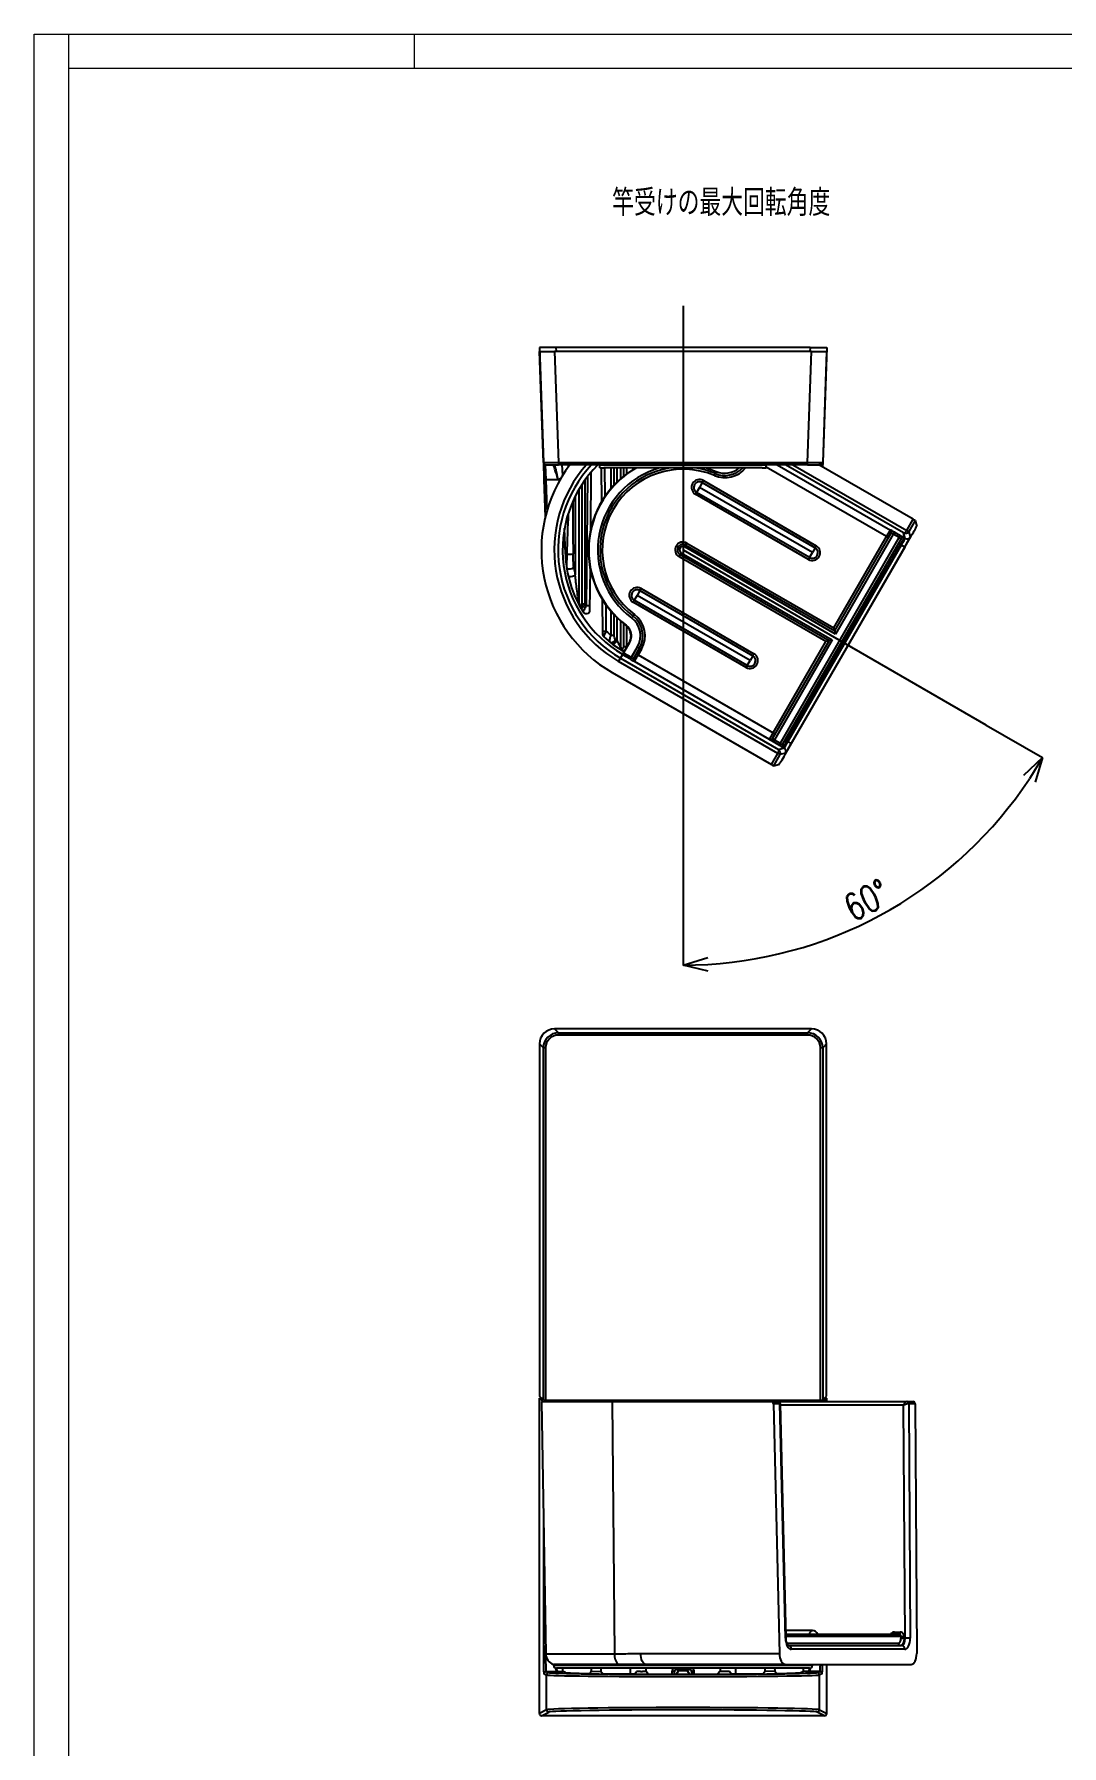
# Model space of a CAD drawing. Header units: millimetres. Extents: x -1 to 4006, y -1 to 3162.
# Drawn here: x 428.6 to 564.6, y 2934.9 to 3161.4 of the extents above; entities that cross this region are included whole.
import ezdxf

# ---------------------------------------------------------------- set-up
doc = ezdxf.new("R2010")
doc.units = ezdxf.units.MM
doc.header["$PDSIZE"] = -1
doc.layers.add('レイヤー_1', color=179, linetype='Continuous')
doc.styles.add('SLDTEXTSTYLE1', font='TXT', dxfattribs={"width": 0.75, "bigfont": 'bigfont'})
doc.dimstyles.new('SLDDIMSTYLE3', dxfattribs={"dimtxt": 3.5, "dimasz": 3.302, "dimexe": 0, "dimexo": 0.0625, "dimgap": 0.875, "dimtad": 1, "dimdec": 4, "dimzin": 12, "dimdsep": 46, "dimtxsty": 'SLDTEXTSTYLE1', "dimblk1": 'OPEN30', "dimblk2": 'OPEN30', "dimsah": 1, "dimcen": 0.09, "dimazin": 3, "dimtfac": 1, "dimtofl": 0, "dimtmove": 0, "dimatfit": 3, "dimldrblk": 'OPEN30', "dimfxl": 1, "dimfrac": 2, "dimtolj": 1, "dimtzin": 12, "dimarcsym": 0})

# ---------------------------------------------------------------- blocks, each defined once
blk = doc.blocks.new('_Open30')
at = {"color": 0, "linetype": 'ByBlock', "lineweight": -2}
for p, q in [((-1, 0.267949), (0, 0)), ((0, 0), (-1, -0.267949)), ((0, 0), (-1, 0))]:
    blk.add_line(p, q, dxfattribs=at)
blk = doc.blocks.new('*D85')
at = {"layer": 'Defpoints', "color": 0}
for p in [(514.51, 3125.48), (514.51, 3093.19), (554.6, 3070.05), (514.51, 3054.44), (549.83, 3051.09)]:
    blk.add_point(p, dxfattribs=at)
at = {"layer": 'レイヤー_1', "color": 0, "lineweight": -2}
for p, q in [((554.65, 3070.01), (562.1, 3065.71)), ((514.51, 3054.38), (514.51, 3038.24))]:
    blk.add_line(p, q, dxfattribs=at)
blk.add_arc((514.51, 3093.19), 54.95, 273.4435, 326.5565, dxfattribs=at)
at = {"layer": 'レイヤー_1', "color": 0, "lineweight": -2, "xscale": 3.302, "yscale": 3.302, "zscale": 3.302}
for p, rotation in [((562.1, 3065.71), 58.27823123872483), ((514.51, 3038.24), 181.7217687612034)]:
    blk.add_blockref('_Open30', p, dxfattribs=dict(at, rotation=rotation))
at = {"layer": 'レイヤー_1', "color": 0, "insert": (535.41, 3047.04), "char_height": 3.5, "attachment_point": 1, "rotation": 27.582, "style": 'SLDTEXTSTYLE1'}
blk.add_mtext('\\A1;60°', dxfattribs=at)

msp = doc.modelspace()

# ---------------------------------------------------------------- linework, layer by layer
at = {"color": 7, "linetype": 'Continuous', "lineweight": 25}
for p, q in [((495.49488, 3119.96658), (496.02605, 3104.75611)), ((497.69488, 3119.96658), (495.49488, 3119.96658)), ((496.02605, 3104.7569), (495.51234, 3119.46737)), ((495.51234, 3119.46737), (497.51113, 3119.46737)), ((497.51113, 3119.46737), (498.02483, 3104.7569)), ((531.51356, 3119.46737), (497.51113, 3119.46737)), ((497.69488, 3119.96658), (497.71232, 3119.46737)), ((531.32981, 3119.96658), (497.69488, 3119.96658)), ((530.99986, 3104.7569), (531.51356, 3119.46737)), ((531.32981, 3119.96658), (531.31237, 3119.46737)), ((531.32981, 3119.96658), (533.52981, 3119.96658)), ((531.51356, 3119.46737), (533.51234, 3119.46737)), ((533.52981, 3119.96658), (532.99864, 3104.75611)), ((533.51234, 3119.46737), (532.99864, 3104.7569)), ((496.02605, 3104.75611), (496.10531, 3102.48622)), ((496.32586, 3104.46737), (498.02483, 3104.46737)), ((496.32586, 3104.46658), (497.37723, 3104.46658)), ((496.40513, 3102.49276), (496.32586, 3104.46658)), ((498.02483, 3104.7569), (530.99986, 3104.7569)), ((498.02483, 3104.7569), (498.02483, 3104.46737)), ((530.99986, 3104.46737), (498.02483, 3104.46737)), ((498.58599, 3103.08304), (498.53765, 3104.46737)), ((503.49266, 3104.46737), (503.49236, 3104.45012)), ((503.49236, 3104.45012), (525.53233, 3104.45012)), ((503.49236, 3104.0427), (503.49236, 3104.45012)), ((503.66216, 3104.03715), (503.70156, 3099.52223)), ((524.98224, 3104.03502), (504.04245, 3104.03502)), ((518.79436, 3103.30525), (518.9113, 3103.58152)), ((525.53233, 3104.45012), (525.53203, 3104.46737)), ((525.53233, 3104.0427), (525.53233, 3104.45012)), ((530.99986, 3104.46737), (530.99986, 3104.7569)), ((530.99986, 3104.46737), (532.69883, 3104.46737)), ((544.97312, 3097.25199), (532.47571, 3104.46737)), ((532.69883, 3104.46658), (532.47709, 3104.46658)), ((532.99864, 3104.75611), (532.97843, 3104.17713)), ((496.10531, 3102.48622), (496.27758, 3097.55318)), ((496.40513, 3102.49276), (497.99421, 3102.49276)), ((502.292, 3095.95558), (502.35788, 3103.50459)), ((516.68879, 3101.4576), (516.31379, 3100.80808)), ((517.06379, 3102.10712), (516.68879, 3101.4576)), ((531.62773, 3092.8326), (516.68879, 3101.4576)), ((517.21379, 3102.36693), (517.06379, 3102.10712)), ((517.06379, 3102.10712), (532.00273, 3093.48212)), ((517.21379, 3102.36693), (532.15273, 3093.74193)), ((518.67743, 3103.02898), (518.79436, 3103.30525)), ((516.16379, 3100.54828), (516.31379, 3100.80808)), ((531.10273, 3091.92328), (516.16379, 3100.54828)), ((531.25273, 3092.18308), (516.31379, 3100.80808)), ((544.12051, 3095.77523), (544.97312, 3097.25199)), ((545.23031, 3097.09756), (544.38028, 3095.62525)), ((545.23031, 3097.09756), (545.44135, 3096.30996)), ((498.95052, 3092.64446), (498.83115, 3096.06284)), ((527.39487, 3067.60108), (543.11244, 3094.82471)), ((543.36701, 3094.66564), (527.65991, 3067.46015)), ((528.04523, 3066.12753), (544.71375, 3094.99825)), ((534.47961, 3082.87222), (541.45637, 3094.95631)), ((534.58942, 3082.46241), (542.06797, 3095.41564)), ((542.33302, 3095.27471), (534.69923, 3082.0526)), ((541.45637, 3094.95631), (541.95629, 3095.8222)), ((541.71617, 3094.80631), (541.45637, 3094.95631)), ((541.95629, 3095.8222), (541.95814, 3095.82541)), ((542.48299, 3095.53448), (542.33302, 3095.27471)), ((543.11244, 3094.82471), (542.33302, 3095.27471)), ((542.48299, 3095.53448), (543.26242, 3095.08448)), ((543.26242, 3095.08448), (543.11244, 3094.82471)), ((543.77494, 3094.7722), (543.27502, 3093.90631)), ((543.89557, 3094.70256), (543.69862, 3095.43758)), ((543.77679, 3094.77541), (543.77494, 3094.7722)), ((543.77494, 3094.7722), (543.89557, 3094.70256)), ((544.11877, 3095.77227), (544.37592, 3095.61786)), ((544.12051, 3095.77523), (544.38028, 3095.62525)), ((544.38028, 3095.62525), (544.57848, 3094.88554)), ((513.86283, 3093.56289), (513.60302, 3093.71289)), ((514.12263, 3093.41289), (513.86283, 3093.56289)), ((514.13734, 3092.53837), (513.98734, 3092.27857)), ((533.42961, 3081.05357), (513.98734, 3092.27857)), ((514.28734, 3092.79818), (514.13734, 3092.53837)), ((533.83942, 3081.16337), (514.13734, 3092.53837)), ((514.28734, 3092.79818), (534.24923, 3081.27318)), ((514.73734, 3093.5776), (514.88734, 3093.83741)), ((534.69923, 3082.0526), (514.73734, 3093.5776)), ((514.88734, 3093.83741), (515.03734, 3094.09722)), ((514.88734, 3093.83741), (534.58942, 3082.46241)), ((515.03734, 3094.09722), (534.47961, 3082.87222)), ((543.27502, 3093.90631), (528.27152, 3067.91948)), ((528.41442, 3067.83697), (543.41793, 3093.8238)), ((543.85087, 3093.57384), (528.84737, 3067.58701)), ((531.25273, 3092.18308), (531.62773, 3092.8326)), ((532.00273, 3093.48212), (531.62773, 3092.8326)), ((532.00273, 3093.48212), (532.15273, 3093.74193)), ((543.27502, 3093.90631), (543.01521, 3094.05631)), ((543.41793, 3093.8238), (543.27502, 3093.90631)), ((543.85087, 3093.57384), (543.41793, 3093.8238)), ((502.19857, 3085.24929), (502.24556, 3090.6339)), ((531.25273, 3092.18308), (531.10273, 3091.92328)), ((508.81379, 3087.8177), (508.43879, 3087.16818)), ((508.96379, 3088.07751), (508.81379, 3087.8177)), ((508.81379, 3087.8177), (523.75273, 3079.1927)), ((508.96379, 3088.07751), (523.90273, 3079.45251)), ((503.81376, 3086.66584), (503.85404, 3082.05012)), ((507.91379, 3086.25886), (508.06379, 3086.51866)), ((522.85273, 3077.63386), (507.91379, 3086.25886)), ((508.43879, 3087.16818), (508.06379, 3086.51866)), ((523.00273, 3077.89366), (508.06379, 3086.51866)), ((523.37773, 3078.54318), (508.43879, 3087.16818)), ((506.93423, 3083.20946), (506.98751, 3083.22385)), ((507.89146, 3084.42088), (507.71067, 3084.18148)), ((508.07225, 3084.66028), (507.89146, 3084.42088)), ((507.3913, 3080.94115), (506.5033, 3079.4031)), ((507.44835, 3080.95269), (506.65356, 3079.57607)), ((526.36087, 3068.21015), (533.83942, 3081.16337)), ((526.45286, 3068.96948), (533.42961, 3081.05357)), ((534.24923, 3081.27318), (526.62068, 3068.06015)), ((533.83942, 3081.16337), (533.42961, 3081.05357)), ((534.24923, 3081.27318), (533.83942, 3081.16337)), ((534.58942, 3082.46241), (534.47961, 3082.87222)), ((534.58942, 3082.46241), (534.69923, 3082.0526)), ((505.99167, 3078.42965), (506.24163, 3078.8626)), ((506.24163, 3078.8626), (506.50358, 3079.31631)), ((506.24163, 3078.8626), (527.1572, 3066.78699)), ((506.5033, 3079.4031), (506.51924, 3079.34344)), ((506.50358, 3079.31631), (506.65356, 3079.57607)), ((507.54281, 3078.71631), (506.50358, 3079.31631)), ((506.65356, 3079.57607), (507.69279, 3078.97607)), ((507.54281, 3078.71631), (507.69279, 3078.97607)), ((507.69279, 3078.97607), (508.48756, 3080.35266)), ((508.74737, 3080.20266), (507.95783, 3078.83514)), ((508.56944, 3079.29448), (508.30963, 3079.44448)), ((509.00718, 3080.05266), (508.56944, 3079.29448)), ((508.56944, 3079.29448), (526.45286, 3068.96948)), ((509.00718, 3080.05266), (508.74737, 3080.20266)), ((523.75273, 3079.1927), (523.37773, 3078.54318)), ((523.75273, 3079.1927), (523.90273, 3079.45251)), ((505.13734, 3076.94992), (526.22312, 3064.77604)), ((527.07742, 3066.25579), (505.99167, 3078.42965)), ((508.06951, 3078.42858), (508.06766, 3078.42537)), ((525.95294, 3068.10358), (508.06951, 3078.42858)), ((523.00273, 3077.89366), (522.85273, 3077.63386)), ((523.00273, 3077.89366), (523.37773, 3078.54318)), ((525.94585, 3068.09131), (525.95294, 3068.10358)), ((527.24489, 3067.34131), (525.94585, 3068.09131)), ((525.95294, 3068.10358), (526.45286, 3068.96948)), ((526.61537, 3068.05112), (526.35822, 3068.20563)), ((526.62068, 3068.06015), (526.36087, 3068.21015)), ((526.71267, 3068.81948), (526.45286, 3068.96948)), ((526.61537, 3068.05112), (527.39487, 3067.60108)), ((527.24489, 3067.34131), (527.39487, 3067.60108)), ((528.27152, 3067.91948), (527.77159, 3067.05358)), ((528.27152, 3067.91948), (528.01171, 3068.06948)), ((528.27152, 3067.91948), (528.41442, 3067.83697)), ((528.84737, 3067.58701), (528.41442, 3067.83697)), ((526.22312, 3064.77604), (527.07573, 3066.2528)), ((527.3355, 3066.10283), (526.48546, 3064.63052)), ((527.3355, 3066.10283), (527.07573, 3066.2528)), ((527.33972, 3066.11029), (527.07742, 3066.25579)), ((527.1572, 3066.78699), (527.89222, 3066.98394)), ((528.0752, 3066.30103), (527.3355, 3066.10283)), ((527.77159, 3067.05358), (527.76974, 3067.05038)), ((527.89222, 3066.98394), (527.77159, 3067.05358)), ((526.48546, 3064.63052), (527.27306, 3064.84155)), ((497.51113, 3029.7953), (498.02483, 3029.2816)), ((531.51356, 3029.7953), (497.51113, 3029.7953)), ((498.02483, 3029.2816), (498.02483, 3028.98178)), ((498.02483, 3029.2816), (530.99986, 3029.2816)), ((530.99986, 3028.98178), (498.02483, 3028.98178)), ((530.99986, 3029.2816), (531.51356, 3029.7953)), ((530.99986, 3028.98178), (530.99986, 3029.2816)), ((496.02605, 3027.28282), (495.51234, 3027.79652)), ((495.51234, 3027.79652), (495.51234, 2981.1953)), ((496.02605, 2980.6816), (496.02605, 3027.28282)), ((496.32586, 3027.28282), (496.02605, 3027.28282)), ((496.32586, 3027.28282), (496.32586, 2980.67149)), ((532.69883, 2980.67149), (532.69883, 3027.28282)), ((532.99864, 3027.28282), (532.69883, 3027.28282)), ((533.51234, 3027.79652), (532.99864, 3027.28282)), ((532.99864, 3027.28282), (532.99864, 2980.6816)), ((533.51234, 2981.1953), (533.51234, 3027.79652)), ((496.02605, 2980.6816), (495.51234, 2981.1953)), ((532.99864, 2980.6816), (533.51234, 2981.1953)), ((495.49488, 2939.18645), (495.49488, 2980.91277)), ((495.49488, 2980.91277), (495.93617, 2980.47149)), ((495.79487, 2980.91277), (495.49488, 2980.91277)), ((495.76234, 2980.47149), (496.34541, 2947.06798)), ((495.76234, 2980.47149), (505.13734, 2980.47149)), ((496.32586, 2980.67149), (532.69883, 2980.67149)), ((498.02663, 2980.58103), (497.93617, 2980.67149)), ((498.02663, 2980.58103), (498.02663, 2980.67149)), ((498.02663, 2980.58103), (502.31234, 2980.58103)), ((502.35583, 2980.49402), (501.23888, 2980.47149)), ((502.31234, 2980.58103), (502.31234, 2980.67149)), ((502.35583, 2980.49402), (502.31234, 2980.58103)), ((502.3558, 2980.59531), (502.35583, 2980.49402)), ((502.36122, 2980.59531), (502.3558, 2980.59531)), ((502.36122, 2980.59531), (502.36122, 2980.67149)), ((506.22856, 2980.59531), (502.36122, 2980.59531)), ((505.13734, 2980.47149), (505.42887, 2947.06798)), ((505.13734, 2980.47149), (526.22312, 2980.47149)), ((506.22856, 2980.67149), (506.22856, 2980.59531)), ((506.22856, 2980.59531), (506.27346, 2980.59531)), ((506.50041, 2980.59531), (506.27346, 2980.59531)), ((506.31234, 2980.67149), (506.31234, 2980.59531)), ((506.50147, 2980.52741), (506.50765, 2980.52617)), ((507.05756, 2980.57971), (521.96713, 2980.57971)), ((522.51704, 2980.52617), (522.52322, 2980.52741)), ((522.52322, 2980.52741), (522.52741, 2980.47149)), ((522.52435, 2980.59531), (522.75123, 2980.59531)), ((522.71234, 2980.67149), (522.71234, 2980.59531)), ((522.79613, 2980.59531), (522.75123, 2980.59531)), ((522.79613, 2980.67149), (522.79613, 2980.59531)), ((522.79613, 2980.59531), (526.66347, 2980.59531)), ((526.22312, 2980.47149), (527.07573, 2980.47149)), ((526.48546, 2980.17672), (527.27306, 2947.14531)), ((527.3355, 2980.17672), (526.48546, 2980.17672)), ((526.66347, 2980.59531), (526.66347, 2980.67149)), ((526.66347, 2980.59531), (526.66889, 2980.59531)), ((526.66889, 2980.59531), (526.66886, 2980.49402)), ((526.66886, 2980.49402), (526.71234, 2980.58103)), ((526.66886, 2980.49402), (527.78581, 2980.47149)), ((526.71234, 2980.58103), (526.71234, 2980.67149)), ((530.99806, 2980.58103), (526.71234, 2980.58103)), ((527.07573, 2980.47149), (527.07742, 2980.47149)), ((527.07742, 2980.47149), (544.11877, 2980.47149)), ((528.0752, 2949.15404), (527.3355, 2980.17672)), ((528.14212, 2949.15723), (527.40304, 2980.15354)), ((530.99806, 2980.58103), (531.08852, 2980.67149)), ((530.99806, 2980.58103), (530.99806, 2980.67149)), ((533.52981, 2980.91277), (533.08852, 2980.47149)), ((533.22982, 2980.91277), (533.52981, 2980.91277)), ((533.52981, 2980.47149), (533.52981, 2980.91277)), ((543.89557, 2949.15404), (543.69862, 2979.98022)), ((544.12051, 2980.47149), (544.97312, 2980.47149)), ((544.38028, 2980.17672), (544.57848, 2949.15404)), ((545.23031, 2980.17672), (544.38028, 2980.17672)), ((545.23031, 2980.17672), (545.44135, 2947.14531)), ((531.62773, 2950.17149), (528.11793, 2950.17149)), ((528.12986, 2949.67126), (543.11244, 2949.67126)), ((542.48299, 2949.96602), (543.26242, 2949.96602)), ((528.41442, 2948.17149), (543.41793, 2948.17149)), ((543.85087, 2947.68022), (528.84737, 2947.68022)), ((543.36516, 2949.15927), (543.36701, 2949.37126)), ((543.77679, 2949.36602), (543.77494, 2949.15404)), ((543.77494, 2949.15404), (543.89557, 2949.15404)), ((496.32586, 2946.72521), (496.02605, 2946.72521)), ((497.36978, 2945.67149), (497.36978, 2945.57149)), ((505.94106, 2945.67149), (497.36978, 2945.67149)), ((529.01183, 2945.17149), (497.76978, 2945.17149)), ((509.64522, 2945.67149), (505.94106, 2945.67149)), ((507.51234, 2945.17149), (507.51234, 2944.42162)), ((508.89533, 2947.14531), (527.27306, 2947.14531)), ((528.04523, 2945.67149), (509.64522, 2945.67149)), ((513.65677, 2945.01922), (513.66216, 2945.01167)), ((513.6623, 2945.01167), (513.66216, 2945.01167)), ((515.36239, 2945.01167), (513.6623, 2945.01167)), ((515.36253, 2945.01167), (515.36239, 2945.01167)), ((515.36253, 2945.01167), (515.36792, 2945.01922)), ((521.51234, 2944.42162), (521.51234, 2945.17149)), ((528.04523, 2945.67149), (544.71375, 2945.67149)), ((531.25491, 2945.17149), (529.01183, 2945.17149)), ((531.65491, 2945.57149), (531.65491, 2945.67149)), ((533.52981, 2939.18645), (533.52981, 2945.67149)), ((496.10531, 2944.4254), (496.45204, 2944.29543)), ((496.75186, 2944.5954), (496.40513, 2944.72538)), ((496.40513, 2944.72538), (497.99421, 2944.72538)), ((496.45204, 2939.66488), (496.45204, 2944.29543)), ((497.99421, 2944.72538), (498.5945, 2944.72992)), ((498.95052, 2944.59646), (498.5945, 2944.72992)), ((502.19857, 2944.49965), (502.37111, 2944.75847)), ((502.37111, 2944.75847), (503.64715, 2944.76811)), ((503.64715, 2944.76811), (503.85404, 2944.45777)), ((508.15071, 2944.42785), (508.36501, 2944.74931)), ((508.86499, 2944.7558), (509.1597, 2944.7558)), ((509.65968, 2944.74931), (509.88337, 2944.41377)), ((513.36234, 2944.71188), (513.35512, 2944.722)), ((513.36234, 2944.71188), (513.36234, 2944.71174)), ((513.36234, 2944.40126), (513.36234, 2944.71174)), ((513.63683, 2944.40704), (513.911, 2944.81831)), ((515.38786, 2944.40704), (515.11369, 2944.81831)), ((515.66957, 2944.722), (515.66234, 2944.71188)), ((515.66234, 2944.71174), (515.66234, 2944.71188)), ((515.66234, 2944.71174), (515.66234, 2944.40126)), ((519.36501, 2944.74931), (519.14132, 2944.41377)), ((520.1597, 2944.7558), (519.86499, 2944.7558)), ((520.87398, 2944.42785), (520.65968, 2944.74931)), ((525.37754, 2944.76811), (525.17065, 2944.45777)), ((526.65358, 2944.75847), (525.37754, 2944.76811)), ((526.82612, 2944.49965), (526.65358, 2944.75847)), ((530.07417, 2944.59646), (530.43019, 2944.72992)), ((531.03048, 2944.72538), (530.43019, 2944.72992)), ((532.61956, 2944.72538), (531.03048, 2944.72538)), ((532.27283, 2944.5954), (532.61956, 2944.72538)), ((532.91938, 2944.4254), (532.57265, 2944.29543)), ((532.57265, 2939.66488), (532.57265, 2944.29543)), ((496.45204, 2939.66488), (495.49488, 2939.18645)), ((495.79488, 2938.88659), (496.75186, 2939.36493)), ((533.22981, 2938.88659), (495.79488, 2938.88659)), ((533.22981, 2938.88659), (532.27283, 2939.36493)), ((532.57265, 2939.66488), (533.52981, 2939.18645))]:
    msp.add_line(p, q, dxfattribs=at)
at = {"color": 9, "linetype": 'Continuous', "lineweight": 25}
for p, q in [((499.34652, 3104.21333), (499.33765, 3104.46737)), ((499.46954, 3104.46737), (499.46949, 3104.38053)), ((504.19474, 3100.29732), (504.16212, 3104.03502)), ((504.9693, 3104.03502), (504.9678, 3101.30569)), ((505.40879, 3101.79732), (505.41002, 3104.03502)), ((505.74791, 3104.03502), (505.74791, 3102.14231)), ((506.27678, 3102.631), (506.27678, 3104.03502)), ((506.61467, 3104.03502), (506.61528, 3102.91585)), ((507.05581, 3103.2575), (507.05539, 3104.03502)), ((507.86257, 3104.03502), (507.86057, 3103.80631)), ((541.45637, 3094.95631), (525.53233, 3104.15006)), ((526.98242, 3104.46737), (541.95629, 3095.8222)), ((543.69862, 3095.43758), (528.05856, 3104.46737)), ((529.05841, 3104.46737), (544.11877, 3095.77227)), ((532.6938, 3104.34146), (532.69883, 3104.46658)), ((496.54309, 3098.54217), (496.40513, 3102.49276)), ((497.99421, 3102.49276), (498.35494, 3102.70108)), ((500.77678, 3086.08482), (500.77678, 3101.28107)), ((501.11588, 3101.83081), (501.12454, 3086.06741)), ((501.56526, 3086.06305), (501.55624, 3102.47793)), ((501.85247, 3102.87772), (501.70358, 3085.81681)), ((500.24791, 3100.30767), (500.24791, 3089.88159)), ((504.35046, 3082.45349), (504.32039, 3085.89948)), ((504.95889, 3085.08059), (504.95715, 3081.90939)), ((505.39787, 3081.91375), (505.39934, 3084.58847)), ((505.74791, 3084.23348), (505.74791, 3081.24998)), ((506.27678, 3080.2845), (506.27678, 3083.74478)), ((506.62597, 3083.45126), (506.62764, 3080.41981)), ((507.06836, 3080.41545), (507.06689, 3083.0962)), ((507.67057, 3082.03406), (507.6667, 3081.59081)), ((506.50764, 2980.57216), (506.50764, 2980.67149)), ((507.05757, 2980.55004), (507.04455, 2980.47149)), ((507.05756, 2980.67149), (507.05756, 2980.57971)), ((521.96713, 2980.57971), (521.96713, 2980.67149)), ((522.51705, 2980.67149), (522.51705, 2980.57216)), ((543.69862, 2979.98022), (527.40717, 2979.98022)), ((496.02605, 2965.36407), (496.02605, 2946.72521)), ((496.32586, 2946.72521), (496.32586, 2948.18755)), ((543.36701, 2949.37126), (528.13701, 2949.37126)), ((528.26566, 2948.47149), (543.01521, 2948.47149)), ((496.39126, 2946.72521), (496.32586, 2946.72521)), ((496.34541, 2947.06798), (505.42887, 2947.06798)), ((497.36978, 2945.57149), (529.35824, 2945.57149)), ((509.58131, 2945.17149), (509.58131, 2944.75277)), ((519.44338, 2945.17149), (519.44338, 2944.75277)), ((529.35824, 2945.57149), (531.65491, 2945.57149)), ((513.08817, 2944.40058), (513.08817, 2944.72601)), ((513.35512, 2944.722), (513.35512, 2944.40121)), ((515.66957, 2944.40121), (515.66957, 2944.722)), ((515.93652, 2944.72601), (515.93652, 2944.40058))]:
    msp.add_line(p, q, dxfattribs=at)
at = {"color": 9, "linetype": 'Continuous', "lineweight": 25, "flags": 128}
for points in [[(497.37723, 3104.46658), (497.39685, 3104.46722), (497.399, 3104.46737)], [(497.378, 3104.46633), (497.39762, 3104.46698), (497.4029, 3104.46737)], [(517.62974, 3104.03502), (517.9837, 3103.92698), (518.9113, 3103.58152)], [(531.27413, 2949.67126), (531.28127, 2949.7085), (531.31592, 2949.83817), (531.36256, 2949.95182), (531.41939, 2950.04509), (531.48422, 2950.1144), (531.55457, 2950.15708), (531.62773, 2950.17149)]]:
    msp.add_lwpolyline(points, dxfattribs=at)
at = {"color": 7, "linetype": 'Continuous', "lineweight": 25, "flags": 128}
for points in [[(499.31933, 3089.77641), (499.35867, 3089.72092), (499.44505, 3089.68275), (499.56941, 3089.66589), (499.71871, 3089.67212), (499.8773, 3089.70077), (500.02853, 3089.74884), (500.15654, 3089.8113), (500.24791, 3089.88159)], [(507.44835, 3080.95269), (507.42046, 3080.94704), (507.3913, 3080.94115)], [(508.74737, 3080.20266), (508.74237, 3080.20554), (508.72759, 3080.21407), (508.70358, 3080.22794), (508.67127, 3080.24659), (508.6319, 3080.26932), (508.58698, 3080.29525), (508.53825, 3080.32339), (508.48756, 3080.35266)], [(542.48299, 2949.96602), (542.47967, 2949.90825), (542.47083, 2949.85284), (542.45682, 2949.80188), (542.43815, 2949.75729), (542.41553, 2949.72073), (542.38981, 2949.6936), (542.36196, 2949.6769), (542.33302, 2949.67126)], [(543.26242, 2949.96602), (543.25909, 2949.90825), (543.25026, 2949.85284), (543.23624, 2949.80188), (543.21757, 2949.75729), (543.19496, 2949.72073), (543.16924, 2949.6936), (543.14138, 2949.6769), (543.11244, 2949.67126)], [(543.01521, 2948.47149), (543.08275, 2948.48464), (543.14774, 2948.52361), (543.20775, 2948.58693), (543.26053, 2948.67221), (543.30409, 2948.77626), (543.33679, 2948.89517), (543.3574, 2949.02446), (543.36516, 2949.15927)], [(543.77494, 2949.15404), (543.76387, 2948.96144), (543.73442, 2948.77674), (543.6877, 2948.60688), (543.62548, 2948.45824), (543.55008, 2948.3364), (543.46434, 2948.24595), (543.3715, 2948.19028), (543.27502, 2948.17149)], [(509.64522, 2945.67149), (509.5005, 2945.69968), (509.36123, 2945.78318), (509.23263, 2945.91886), (509.11954, 2946.10161), (509.0262, 2946.32458), (508.95612, 2946.57937), (508.91195, 2946.85642), (508.89533, 2947.14531)]]:
    msp.add_lwpolyline(points, dxfattribs=at)
at = {"color": 7, "linetype": 'Continuous', "lineweight": 25}
for centre, radius, start, end in [((514.51234, 3093.18789), 18.75, 143.017417, 240), ((496.32586, 3104.76737), 0.3, 182, 270), ((496.32586, 3104.76658), 0.3, 182, 258.1510247), ((496.32586, 3104.76658), 0.3, 258.1510247, 270), ((514.51234, 3093.18789), 16.54142, 137.0082659, 240), ((514.51234, 3093.18789), 15.94256, 134.9675427, 239.843171), ((514.51234, 3093.18789), 12.52984, 120.0368546, 232.7851728), ((514.51234, 3093.18789), 12.4862, 119.5061342, 232.9399446), ((514.51234, 3093.18789), 10.9862, 98.9384417, 232.9397684), ((514.51234, 3093.18789), 10.6862, 67.0602316, 232.9397078), ((514.51234, 3093.18789), 10.9862, 67.0602316, 81.0615583), ((520.06107, 3106.29785), 3.24964, 247.058071, 316.2892879), ((532.69883, 3104.76737), 0.3, 270, 358), ((532.69883, 3104.76658), 0.3, 270, 281.8489753), ((532.69883, 3104.76658), 0.3, 281.8489753, 358), ((496.13018, 3108.21931), 5.73315, 269.7514991, 272.748858), ((516.68879, 3101.4576), 1.05, 60, 240), ((516.68879, 3101.4576), 0.75, 60, 240), ((541.80632, 3095.5624), 0.29998, 330.0043639, 60.0043632), ((541.80817, 3095.56561), 0.29998, 330.0043639, 60.0043632), ((543.62494, 3094.51242), 0.29998, 59.9956368, 149.9956361), ((543.62679, 3094.51563), 0.29998, 59.9956368, 149.9956361), ((544.14547, 3095.13575), 0.5001, 240.020437, 329.979563), ((514.51234, 3093.18789), 15.57131, 182, 211.7656601), ((499.06268, 3094.07023), 1.43017, 265.5018913, 273.0087857), ((499.40009, 3101.06848), 8.43054, 268.2167908, 273.8158985), ((514.51234, 3093.18789), 1.05, 150, 240), ((514.51234, 3093.18789), 1.05, 60, 150), ((514.51234, 3093.18789), 0.75, 150, 240), ((514.51234, 3093.18789), 0.75, 60, 150), ((514.51234, 3093.18789), 0.45, 150, 240), ((514.51234, 3093.18789), 0.45, 60, 150), ((531.62773, 3092.8326), 1.05, 240, 60), ((531.62773, 3092.8326), 0.75, 240, 60), ((499.53388, 3091.60858), 0.92275, 243.9316732, 304.9954189), ((514.95307, 3093.18353), 15.07131, 188.8968438, 192.6554663), ((508.43879, 3087.16818), 1.05, 60, 240), ((508.43879, 3087.16818), 0.75, 60, 240), ((501.0183, 3085.9689), 0.26791, 154.3598566, 205.4709266), ((514.07162, 3093.18353), 15.07131, 208.0997337, 209.5859039), ((501.22062, 3085.6273), 0.28001, 155.7293152, 207.0652073), ((501.50538, 3102.27614), 16.2132, 268.6540221, 270.2116168), ((514.51234, 3093.17393), 14.77131, 208.7767557, 209.8722678), ((501.89105, 3092.98314), 7.16878, 268.5014553, 272.4984685), ((501.69859, 3085.25365), 0.5, 211.7656601, 359.5), ((505.93315, 3081.82758), 1.74964, 329.9974201, 52.9425245), ((505.93315, 3081.82758), 2.94964, 329.9978137, 52.9421488), ((505.93315, 3081.82758), 3.24964, 329.9980155, 52.941929), ((505.93315, 3081.82758), 3.54964, 329.9981833, 52.941929), ((504.16299, 3089.61982), 7.16878, 267.5015315, 271.4985447), ((504.35402, 3082.05448), 0.5, 180.5, 227.6221185), ((514.51234, 3093.18789), 15.57131, 227.6221185, 239.7076203), ((514.51234, 3093.17393), 14.77131, 226.532169, 229.6935831), ((505.05208, 3081.45594), 0.5071, 240.6671105, 353.712537), ((505.01703, 3098.12248), 16.2132, 269.7883832, 271.3459779), ((505.2445, 3081.30262), 0.50616, 241.3484845, 354.0302013), ((514.95307, 3093.18353), 15.07131, 231.4279762, 232.3545532), ((506.69145, 3080.21186), 0.42099, 170.0638322, 236.4691823), ((514.07162, 3093.18353), 15.07131, 238.8555583, 239.7076203), ((506.8866, 3080.09876), 0.42318, 170.3059767, 237.2996433), ((507.00848, 3096.62854), 16.2132, 268.6540221, 270.2116168), ((508.21763, 3078.68517), 0.29998, 150.0043639, 240.0043632), ((508.21948, 3078.68838), 0.29998, 150.0043639, 240.0043632), ((523.37773, 3078.54318), 1.05, 240, 60), ((523.37773, 3078.54318), 0.75, 240, 60), ((526.10295, 3068.36336), 0.29998, 239.9956368, 329.9956361), ((527.91971, 3067.31018), 0.29998, 150.0043639, 240.0043632), ((527.92156, 3067.31338), 0.29998, 150.0043639, 240.0043632), ((527.64201, 3066.55093), 0.5001, 330.020437, 59.979563), ((506.9233, 2970.32112), 10.25947, 89.2502031, 92.3219627), ((506.92525, 2977.25098), 3.30171, 87.7032183, 97.2661815), ((522.09944, 2977.25098), 3.30171, 82.7338185, 92.2967817), ((522.10139, 2970.32112), 10.25947, 87.6780373, 90.7497969), ((527.05459, 2980.19101), 0.28127, 357.0888619, 85.6889066), ((527.05772, 2980.18987), 0.2823, 357.3482891, 85.9983982), ((544.09614, 2980.19219), 0.28021, 356.8533908, 85.3675993), ((544.09936, 2980.19101), 0.28127, 357.0888619, 85.6889066), ((531.62773, 2949.42149), 0.75, 19.4527101, 90), ((528.37918, 2947.70402), 0.46879, 357.0888619, 85.6889066), ((543.29667, 2948.45274), 0.28208, 176.188739, 265.5980503), ((543.75734, 2963.81534), 14.66131, 268.4671832, 270.0687875), ((543.75919, 2964.02733), 14.66131, 268.4671832, 270.0687875), ((543.38269, 2947.70402), 0.46879, 357.0888619, 85.6889066), ((544.23703, 2933.66259), 15.49521, 88.7373206, 91.2626794), ((497.84518, 2947.09416), 1.5, 181, 251.5226087), ((497.76978, 2945.57149), 0.4, 180, 270), ((507.18335, 2946.91929), 1.76077, 175.1558191, 225.1269097), ((531.25491, 2945.57149), 0.4, 270, 0), ((496.40537, 2944.42532), 0.30006, 90.0456559, 179.9843489), ((496.7521, 2944.29534), 0.30006, 90.0456559, 179.9843489), ((513.14633, 2939.71966), 5.00669, 87.6100113, 90.6656708), ((515.87836, 2939.71966), 5.00669, 89.3343292, 92.3899887), ((532.27259, 2944.29534), 0.30006, 0.0156511, 89.9543441), ((532.61932, 2944.42532), 0.30006, 0.0156511, 89.9543441), ((496.75214, 2939.66503), 0.3001, 180.0277723, 269.9460411), ((532.27255, 2939.66503), 0.3001, 270.0539589, 359.9722277)]:
    msp.add_arc(centre, radius, start, end, dxfattribs=at)
at = {"color": 9, "linetype": 'Continuous', "lineweight": 25}
for centre, radius, start, end in [((514.51234, 3093.18789), 17.04135, 138.5559108, 240), ((514.51234, 3093.18789), 11.2862, 106.0343357, 232.9397684), ((520.06107, 3106.29785), 3.54964, 247.0582536, 320.3957651), ((520.06107, 3106.29785), 2.94964, 247.058071, 309.9010218), ((528.06602, 2950.04936), 0.89537, 270.5877972, 274.8754082), ((513.0318, 2945.16328), 0.64135, 347.0190632, 0.7330578), ((515.99288, 2945.16328), 0.64135, 179.2669422, 192.9809368)]:
    msp.add_arc(centre, radius, start, end, dxfattribs=at)
at = {"color": 7, "linetype": 'Continuous', "lineweight": 25}
for centre, major_axis, ratio, start_param, end_param in [((498.0269, 3104.76737), (2.00085, 0.01047), 0.005227134, 3.141747813, 4.711326165), ((493.39351, 3102.46658), (3.98449, 1.99974), 0.008079768, 0.000398471, 0.016097586), ((497.99421, 3102.46658), (-0.61643, 2), 0.00368465, 4.724343293, 6.266350536), ((504.04245, 3104.0427), (0.55008, 0), 0.013960054, 3.141592654, 4.71238898), ((524.98224, 3104.0427), (0.55008, 0), 0.013960054, 4.71238898, 6.283185307), ((530.99779, 3104.76737), (2.00085, -0.01047), 0.005227134, 4.713451796, 6.283030148), ((544.9705, 3097.24746), (0.25981, -0.15), 0.017455065, 0.017453293, 1.570796327), ((542.47776, 3095.52541), (0.51962, -0.3), 0.017455065, 1.570796327, 3.141592654), ((542.32778, 3095.26564), (0.25981, -0.15), 0.03491013, 1.570796327, 3.141592654), ((543.1072, 3094.81564), (0.25981, -0.15), 0.03491013, 0, 1.570796327), ((543.25718, 3095.07541), (0.51962, -0.3), 0.017455065, 0, 1.570796327), ((543.39525, 3093.83689), (0.5, 0.86603), 0.026182597, 4.71238898, 6.265732015), ((543.94858, 3095.87053), (0.25351, 0.43098), 0.392998208, 3.162234466, 4.715577501), ((543.94858, 3095.87053), (0.39997, 0.30119), 0.990095757, 3.546947792, 5.100290826), ((543.8282, 3093.58693), (0.75, 1.29904), 0.017455065, 4.71238898, 6.265732015), ((543.94731, 3095.87529), (0.05178, -0.19324), 0.99969546, 0.768097164, 0.78524587), ((543.94731, 3095.87529), (0.48296, 0.12941), 0.999939129, 5.480486145, 5.497634851), ((544.69107, 3095.01134), (0.75, 1.29904), 0.017455065, 4.71238898, 6.265732015), ((507.54805, 3078.72537), (0.51962, -0.3), 0.017455065, 4.71238898, 6.283185307), ((507.69802, 3078.98514), (0.25981, -0.15), 0.03491013, 4.71238898, 6.283185307), ((526.09583, 3068.35108), (0.29433, 0.08093), 0.965696157, 3.937898502, 5.491241536), ((526.09583, 3068.35108), (0.5231, -0.29395), 0.499873103, 4.706573841, 6.259916875), ((526.10107, 3068.36015), (0.15007, 0.25993), 0.999543248, 4.694935688, 4.71238898), ((526.10107, 3068.36015), (0.30005, 0.51969), 0.999847695, 4.694935688, 4.71238898), ((527.25013, 3067.35038), (0.51962, -0.3), 0.017455065, 4.71238898, 6.283185307), ((527.4001, 3067.61015), (0.25981, -0.15), 0.03491013, 4.71238898, 6.283185307), ((528.39175, 3067.85006), (0.5, 0.86603), 0.026182597, 3.159045946, 4.71238898), ((528.82469, 3067.6001), (0.75, 1.29904), 0.017455065, 3.159045946, 4.71238898), ((526.90247, 3066.35277), (0.19324, 0.05178), 0.99969546, 5.497939437, 5.515088143), ((526.90724, 3066.35404), (0.24649, 0.43504), 0.392998208, 4.70920046, 6.262543494), ((526.90724, 3066.35404), (0.06085, 0.49698), 0.990095757, 4.324487135, 5.877830169), ((528.02255, 3066.14062), (0.75, 1.29904), 0.017455065, 3.159045946, 4.71238898), ((526.90247, 3066.35277), (-0.12941, 0.48296), 0.999939129, 3.92714311, 3.944291816), ((526.22574, 3064.78057), (0.25981, -0.15), 0.017455065, 4.71238898, 6.265732015), ((497.51356, 3027.79408), (-1.41594, 1.41594), 0.998782766, 5.498396131, 7.067974483), ((498.0269, 3027.28075), (-1.41542, 1.41542), 0.999147403, 5.498396131, 7.067974483), ((498.0269, 3027.28075), (-1.20355, 1.20355), 0.998782766, 5.498396131, 7.067974483), ((530.99779, 3027.28075), (1.41542, 1.41542), 0.999147403, 5.498396131, 7.067974483), ((530.99779, 3027.28075), (1.20355, 1.20355), 0.998782766, 5.498396131, 7.067974483), ((531.51113, 3027.79408), (1.41594, 1.41594), 0.998782766, 5.498396131, 7.067974483), ((496.32586, 2980.68197), (0.3, 0), 0.034920769, 3.176499239, 4.71238898), ((506.5347, 2980.5938), (0.00038, 1.55), 0.017453362, 1.584763216, 1.614444901), ((507.08461, 2980.59367), (0.00038, 1), 0.02705271, 1.584769188, 1.614450872), ((521.94008, 2980.59367), (-0.00038, 1), 0.02705271, 4.668734435, 4.69841612), ((522.48999, 2980.5938), (-0.00038, 1.55), 0.017453362, 4.668740407, 4.698422092), ((526.22574, 2980.17149), (-0.01046, 0.29986), 0.865761865, 4.699655154, 6.252998188), ((526.90247, 2980.17149), (0.49997, 0.00715), 0.003831882, 5.759699236, 5.776847942), ((532.69883, 2980.68197), (0.3, 0), 0.034920769, 4.71238898, 6.248278722), ((543.94858, 2979.97149), (0.215, 0.49096), 0.440311195, 0.190484128, 1.743827163), ((543.94858, 2979.97149), (0.49764, 0.18063), 0.19645489, 0.471046631, 2.024389666), ((543.94731, 2980.17149), (0.5, 0.00192), 0.014301987, 0.52371147, 0.540860176), ((544.9705, 2980.17149), (0.01046, 0.29986), 0.865761865, 4.760029392, 6.313372427), ((543.1072, 2949.37126), (0.02083, 0.29946), 0.864975065, 4.772490353, 6.343286679), ((543.25718, 2949.36602), (0.02092, 0.59973), 0.865761865, 4.7425761, 6.313372427), ((528.82469, 2949.18022), (-0.03023, 1.49992), 0.499847722, 1.578176365, 3.1315194), ((543.39525, 2949.17149), (-0.03022, 0.99989), 0.499657549, 3.126491073, 4.679834108), ((543.8282, 2949.18022), (-0.03023, 1.49992), 0.499847722, 3.1315194, 4.684862434), ((496.10636, 2946.72521), (0, 2.3), 0.034920769, 1.570796327, 3.128502684), ((496.40618, 2946.72521), (0, 2), 0.040158885, 1.570796327, 3.128502684), ((498.5954, 2946.72975), (-0.00028, 2.00005), 0.0395272, 2.464035337, 3.126769999), ((502.37088, 2946.75829), (0.00008, 2.00006), 0.010128262, 3.156785646, 3.796048629), ((503.64738, 2946.76794), (-0.00007, 2.00006), 0.010026697, 2.49510524, 3.126552054), ((513.66244, 2944.71164), (0.25205, -0.16296), 0.999465767, 2.145396081, 3.714974266), ((514.51234, 2945.66797), (13.3, 0), 0.048879546, 4.648015552, 4.776762409), ((515.36225, 2944.71164), (0.25205, 0.16296), 0.999465767, 5.709803695, 7.27938188), ((525.37731, 2946.76794), (0.00007, 2.00006), 0.010026697, 3.156633253, 3.788080067), ((526.65381, 2946.75829), (-0.00008, 2.00006), 0.010128262, 2.487136678, 3.126399661), ((528.02255, 2947.17149), (-0.03023, 1.49992), 0.499847722, 1.578176365, 3.1315194), ((530.42929, 2946.72975), (0.00028, 2.00005), 0.0395272, 3.156415308, 3.81914997), ((544.69107, 2947.17149), (-0.03023, 1.49992), 0.499847722, 3.1315194, 4.684862434), ((514.51234, 2944.30354), (18.07131, 0), 0.012873399, 3.176499239, 6.248278722), ((514.51234, 2944.60352), (17.77131, 0), 0.013090717, 3.176499239, 6.248278722), ((514.51234, 2944.60357), (15.57131, 0), 0.013090717, 3.176499239, 3.696008012), ((501.69859, 2944.49971), (0.5, 0), 0.013090717, 3.696008012, 6.274458661), ((504.35402, 2944.45783), (0.5, 0), 0.013090717, 3.1503193, 3.972755417), ((514.51234, 2944.60357), (15.57131, 0), 0.013090717, 3.972755417, 4.239705922), ((507.65073, 2944.42791), (0.5, 0), 0.013090717, 4.239705922, 6.274458661), ((508.86499, 2944.74925), (0.5, 0), 0.013090717, 1.570796327, 3.132866007), ((509.1597, 2944.74925), (0.5, 0), 0.013090717, 0.008726646, 1.570796327), ((510.38335, 2944.41382), (0.5, 0), 0.013090717, 3.1503193, 4.434877038), ((514.51234, 2944.60357), (15.57131, 0), 0.013090717, 4.434877038, 4.620996257), ((513.13685, 2944.4071), (0.5, 0), 0.013090717, 4.620996257, 6.274458661), ((514.51234, 2944.60434), (16.35638, 0), 0.013090717, 1.534023097, 1.607569557), ((515.88784, 2944.4071), (0.5, 0), 0.013090717, 3.1503193, 4.803781704), ((514.51234, 2944.60357), (15.57131, 0), 0.013090717, 4.803781704, 4.989900923), ((518.64134, 2944.41382), (0.5, 0), 0.013090717, 4.989900923, 6.274458661), ((519.86499, 2944.74925), (0.5, 0), 0.013090717, 1.570796327, 3.132866007), ((520.1597, 2944.74925), (0.5, 0), 0.013090717, 0.008726646, 1.570796327), ((521.37396, 2944.42791), (0.5, 0), 0.013090717, 3.1503193, 5.185072039), ((514.51234, 2944.60357), (15.57131, 0), 0.013090717, 5.185072039, 5.452022543), ((524.67067, 2944.45783), (0.5, 0), 0.013090717, 5.452022543, 6.274458661), ((527.3261, 2944.49971), (0.5, 0), 0.013090717, 3.1503193, 5.728769949), ((514.51234, 2944.60357), (15.57131, 0), 0.013090717, 5.728769949, 6.248278722), ((495.79507, 2939.18663), (-0.26855, -0.13423), 0.9992388, 5.819964048, 7.390151294), ((514.51234, 2939.65406), (18.07131, 0), 0.017165295, 0.034906585, 3.106686069), ((514.51234, 2939.3541), (17.77131, 0), 0.017455065, 0.034906585, 3.106686069), ((533.22962, 2939.18663), (0.26855, -0.13423), 0.9992388, 5.17621932, 6.746406567)]:
    msp.add_ellipse(centre, major_axis=major_axis, ratio=ratio, start_param=start_param, end_param=end_param, dxfattribs=at)
at = {"color": 9, "linetype": 'Continuous', "lineweight": 25}
for centre, major_axis, ratio, start_param, end_param in [((497.99421, 3102.46658), (-0.4664, 2.04021), 0.002787864, 4.724583648, 6.085660745), ((500.06647, 3096.22693), (-0.07055, 9.59747), 0.014767502, 1.213362414, 1.951854727), ((499.62575, 3096.2313), (0.37128, 9.60874), 0.039155788, 1.383184806, 1.955133323), ((526.90724, 2979.97149), (0.49478, 0.1874), 0.169888087, 6.223501133, 6.729875046), ((542.47776, 2949.36602), (0.02092, 0.59973), 0.865761865, 0.030187119, 1.067278866), ((497.99421, 2946.72521), (-0.00892, 2), 0.308202913, 2.428813614, 3.127128669), ((497.99421, 2946.72521), (-0.00659, 2.00001), 0.233191206, 2.455345136, 3.127471579), ((531.03048, 2946.72521), (0.00892, 2), 0.308202913, 3.156056638, 3.854371693), ((531.03048, 2946.72521), (0.00659, 2.00001), 0.233191206, 3.155713728, 3.827840171), ((532.61851, 2946.72521), (0, 2), 0.040158885, 3.154682623, 4.157488492), ((532.91833, 2946.72521), (0, 2.3), 0.034920769, 3.154682623, 4.236489662)]:
    msp.add_ellipse(centre, major_axis=major_axis, ratio=ratio, start_param=start_param, end_param=end_param, dxfattribs=at)
at = {"color": 7, "linetype": 'Continuous', "lineweight": 25}
for points, knots in [([(499.13775, 3092.64203), (499.13076, 3092.31496), (499.11762, 3091.99172), (499.10397, 3091.51639), (499.10051, 3091.3583), (499.10306, 3091.0558), (499.10794, 3090.91027), (499.12838, 3090.7797)], [0, 0, 0, 0, 0.5, 0.5, 0.75, 0.75, 1, 1, 1, 1]), ([(500.06309, 3090.85266), (500.04048, 3090.99709), (500.02651, 3091.14568), (500.00293, 3091.44496), (499.99411, 3091.59596), (499.97274, 3092.04914), (499.96518, 3092.35255), (499.96115, 3092.65664)], [0, 0, 0, 0, 0.25, 0.25, 0.5, 0.5, 1, 1, 1, 1]), ([(500.77678, 3086.08482), (500.76164, 3086.15957), (500.74643, 3086.2365), (500.71643, 3086.39181), (500.70161, 3086.47033), (500.65812, 3086.70604), (500.6303, 3086.86405), (500.55034, 3087.33973), (500.50196, 3087.65743), (500.41433, 3088.29316), (500.37502, 3088.61165), (500.30506, 3089.24776), (500.27439, 3089.56562), (500.24791, 3089.88159)], [0, 0, 0, 0, 0.0625, 0.0625, 0.125, 0.125, 0.25, 0.25, 0.5, 0.5, 0.75, 0.75, 1, 1, 1, 1]), ([(501.12454, 3086.06741), (501.12456, 3086.01445), (501.12296, 3085.96192), (501.11415, 3085.85836), (501.10697, 3085.80615), (501.08737, 3085.73967), (501.07915, 3085.71925), (501.05864, 3085.68939), (501.04634, 3085.68072), (501.00833, 3085.67962), (500.98492, 3085.70795), (500.96536, 3085.7424)], [0, 0, 0, 0, 0.25, 0.25, 0.5, 0.5, 0.625, 0.625, 0.75, 0.75, 1, 1, 1, 1]), ([(500.97128, 3085.4999), (500.99314, 3085.46138), (501.02687, 3085.44368), (501.11568, 3085.46238), (501.17071, 3085.4996), (501.28595, 3085.61579), (501.34612, 3085.69389), (501.46158, 3085.86972), (501.51505, 3085.96395), (501.56526, 3086.06305)], [0, 0, 0, 0, 0.25, 0.25, 0.5, 0.5, 0.75, 0.75, 1, 1, 1, 1]), ([(501.70358, 3085.81681), (501.65076, 3085.71543), (501.59855, 3085.61485), (501.4994, 3085.42338), (501.4527, 3085.33293), (501.3719, 3085.17653), (501.33696, 3085.10896), (501.28784, 3085.01508), (501.27403, 3084.98954), (501.27348, 3084.99043)], [0, 0, 0, 0, 0.25, 0.25, 0.5, 0.5, 0.75, 0.75, 1, 1, 1, 1]), ([(507.3913, 3080.94115), (507.47292, 3081.12121), (507.63616, 3081.48131), (507.63695, 3082.08603), (507.45082, 3082.65155), (507.17323, 3083.01653), (506.97753, 3083.17451), (506.93423, 3083.20946)], [0, 0, 0, 0, 0.233436833, 0.466875094, 0.700282406, 0.933682644, 1, 1, 1, 1]), ([(504.01701, 3081.68512), (504.01816, 3081.68407), (504.05671, 3081.7734), (504.18077, 3082.06209), (504.26411, 3082.25571), (504.35046, 3082.45349)], [0, 0, 0, 0, 0.5, 0.5, 1, 1, 1, 1]), ([(504.95715, 3081.90939), (504.87086, 3081.70295), (504.80849, 3081.4951), (504.76681, 3081.24895), (504.76147, 3081.17828), (504.76922, 3081.06836), (504.7818, 3081.03129), (504.80366, 3081.01385)], [0, 0, 0, 0, 0.5, 0.5, 0.75, 0.75, 1, 1, 1, 1]), ([(505.55614, 3081.4004), (505.50782, 3081.43893), (505.46986, 3081.51664), (505.41497, 3081.6985), (505.39781, 3081.80422), (505.39787, 3081.91375)], [0, 0, 0, 0, 0.5, 0.5, 1, 1, 1, 1]), ([(506.27678, 3080.2845), (506.25785, 3080.31391), (506.2357, 3080.34924), (506.18913, 3080.4253), (506.16523, 3080.46515), (506.09275, 3080.58848), (506.04452, 3080.67386), (505.95144, 3080.84465), (505.90622, 3080.93073), (505.8213, 3081.09781), (505.78057, 3081.18093), (505.74791, 3081.24998)], [0, 0, 0, 0, 0.125, 0.125, 0.25, 0.25, 0.5, 0.5, 0.75, 0.75, 1, 1, 1, 1]), ([(506.62764, 3080.41981), (506.62766, 3080.37828), (506.62421, 3080.33703), (506.60887, 3080.26215), (506.59673, 3080.22857), (506.56586, 3080.18008), (506.54702, 3080.16499), (506.50824, 3080.15468), (506.48848, 3080.1589), (506.46946, 3080.17001)], [0, 0, 0, 0, 0.25, 0.25, 0.5, 0.5, 0.75, 0.75, 1, 1, 1, 1]), ([(508.56944, 3079.29448), (508.51323, 3079.19711), (508.4008, 3079.00239), (508.25097, 3078.74288), (508.13786, 3078.54697), (508.07922, 3078.44539), (508.07217, 3078.43319), (508.06951, 3078.42858)], [0, 0, 0, 0, 0.217102987, 0.434205975, 0.651308962, 0.868411949, 1, 1, 1, 1]), ([(506.49635, 2980.67851), (506.49709, 2980.6742), (506.49858, 2980.66555), (506.50039, 2980.60723), (506.50116, 2980.55053), (506.50147, 2980.52741)], [0, 0, 0, 0, 0.371413322, 0.74367998, 1, 1, 1, 1]), ([(506.49832, 2980.47149), (506.49907, 2980.47596), (506.50241, 2980.49596), (506.50188, 2980.51366), (506.50147, 2980.52741)], [0, 0, 0, 0, 0.223225201, 1, 1, 1, 1]), ([(506.50482, 2980.47149), (506.50512, 2980.47301), (506.50843, 2980.49015), (506.50802, 2980.509), (506.50765, 2980.52617)], [0, 0, 0, 0, 0.088719279, 1, 1, 1, 1]), ([(522.51704, 2980.52617), (522.5165, 2980.50791), (522.51595, 2980.48899), (522.51949, 2980.47207), (522.51961, 2980.47149)], [0, 0, 0, 0, 0.965403155, 1, 1, 1, 1]), ([(522.52322, 2980.52741), (522.52331, 2980.53555), (522.52373, 2980.57007), (522.52476, 2980.62253), (522.52643, 2980.66915), (522.5277, 2980.67537), (522.52834, 2980.67851)], [0, 0, 0, 0, 0.086436248, 0.36652071, 0.680573612, 1, 1, 1, 1]), ([(527.40047, 2980.15224), (527.39816, 2980.18505), (527.39317, 2980.25606), (527.33669, 2980.35599), (527.24983, 2980.43095), (527.15726, 2980.46689), (527.09986, 2980.4702), (527.07742, 2980.47149)], [0, 0, 0, 0, 0.196739368, 0.425878156, 0.65625069, 0.865624863, 1, 1, 1, 1]), ([(528.44856, 2948.16644), (528.45023, 2948.16579), (528.45715, 2948.16311), (528.41654, 2948.19064), (528.34769, 2948.28497), (528.26881, 2948.44528), (528.2016, 2948.65964), (528.15532, 2948.90438), (528.14634, 2949.07643), (528.14212, 2949.15723)], [0, 0, 0, 0, 0.047138744, 0.195442646, 0.350032111, 0.508334299, 0.674230201, 0.847005016, 1, 1, 1, 1]), ([(505.42887, 2947.06798), (505.85087, 2947.0724), (506.93254, 2947.08373), (508.08727, 2947.1425), (508.82117, 2947.14505), (508.89533, 2947.14531)], [0, 0, 0, 0, 0.365099192, 0.935841376, 1, 1, 1, 1]), ([(513.65677, 2945.01922), (513.63353, 2945.01782), (513.57663, 2945.01441), (513.49177, 2944.97835), (513.4162, 2944.91136), (513.36486, 2944.82237), (513.35836, 2944.75544), (513.35512, 2944.722)], [0, 0, 0, 0, 0.149095533, 0.36497299, 0.577991746, 0.789180317, 1, 1, 1, 1]), ([(513.91797, 2945.01167), (513.91772, 2944.99346), (513.91568, 2944.84485), (513.91319, 2944.83071), (513.911, 2944.81831)], [0, 0, 0, 0, 0.122513823, 1, 1, 1, 1]), ([(515.10672, 2945.01167), (515.10697, 2944.99346), (515.109, 2944.84485), (515.1115, 2944.83071), (515.11369, 2944.81831)], [0, 0, 0, 0, 0.122513823, 1, 1, 1, 1]), ([(515.66957, 2944.722), (515.6682, 2944.74359), (515.6647, 2944.7988), (515.62901, 2944.88298), (515.56068, 2944.95892), (515.47002, 2945.01006), (515.40198, 2945.01616), (515.36792, 2945.01922)], [0, 0, 0, 0, 0.13664507, 0.349356472, 0.564800294, 0.782096368, 1, 1, 1, 1])]:
    msp.add_open_spline(points, degree=3, knots=knots, dxfattribs=at)
at = {"color": 9, "linetype": 'Continuous', "lineweight": 25}
for points, knots in [([(521.97397, 2980.47149), (521.9731, 2980.47585), (521.96796, 2980.50153), (521.9675, 2980.52804), (521.96712, 2980.55004)], [0, 0, 0, 0, 0.169993427, 1, 1, 1, 1]), ([(513.08817, 2944.72601), (513.09492, 2944.79232), (513.1084, 2944.92461), (513.18822, 2945.08211), (513.26757, 2945.14794), (513.29595, 2945.17149)], [0, 0, 0, 0, 0.392243797, 0.782645426, 1, 1, 1, 1]), ([(515.73511, 2945.17149), (515.77601, 2945.13014), (515.86409, 2945.04107), (515.92644, 2944.87876), (515.93368, 2944.76902), (515.93652, 2944.72601)], [0, 0, 0, 0, 0.345147707, 0.743389917, 1, 1, 1, 1])]:
    msp.add_open_spline(points, degree=3, knots=knots, dxfattribs=at)
at = {"layer": 'レイヤー_1', "color": 179, "lineweight": 18}
for p, q in [((428.64035, 3161.44573), (828.57512, 3161.44573)), ((428.64035, 2880.44445), (428.64035, 3161.44573)), ((433.21613, 3156.94574), (433.21613, 3161.44573)), ((478.97234, 3156.94574), (478.97234, 3161.44573)), ((433.21613, 3156.94574), (823.99934, 3156.94574)), ((433.21613, 2885.445), (433.21613, 3156.94574))]:
    msp.add_line(p, q, dxfattribs=at)
at = {"layer": 'レイヤー_1'}
for p, q in [((514.51234, 3125.47631), (514.51234, 3054.43819)), ((514.51234, 3093.18789), (554.5958, 3070.0457))]:
    msp.add_line(p, q, dxfattribs=at)

# ---------------------------------------------------------------- texts
at = {"layer": 'レイヤー_1', "insert": (505.13402, 3140.90164), "char_height": 3.5, "attachment_point": 1, "style": 'SLDTEXTSTYLE1'}
msp.add_mtext('竿受けの最大回転角度', dxfattribs=at)

# ---------------------------------------------------------------- dimensions: what is measured, and where the dimension line sits
at = {"layer": 'レイヤー_1'}
dim = msp.add_angular_dim_2l(base=(549.83292, 3051.09447), line1=((514.51234, 3054.43819), (514.51234, 3125.47631)), line2=((554.5958, 3070.0457), (514.51234, 3093.18789)), dimstyle='SLDDIMSTYLE3', dxfattribs=at)
dim.commit()
dim.dimension.update_dxf_attribs({"geometry": '*D85', "text_midpoint": (539.95473, 3044.48385), "dimtype": 162})

doc.saveas('drawing.dxf')
